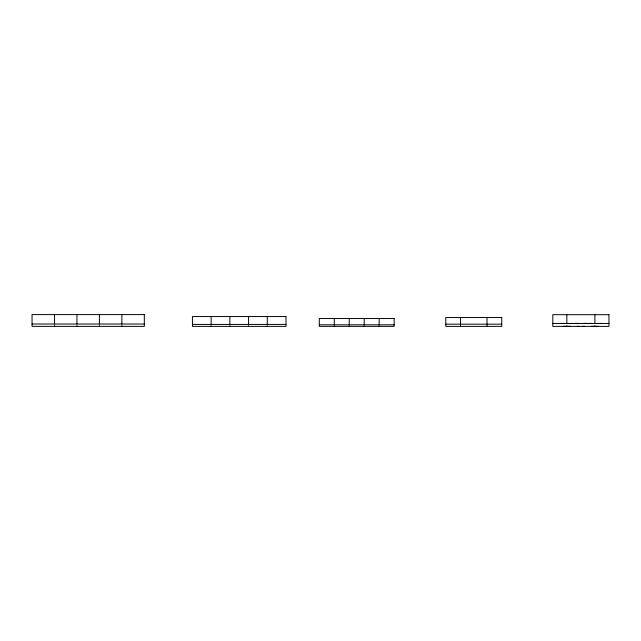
<?xml version="1.0" encoding="UTF-8"?>
<svg xmlns="http://www.w3.org/2000/svg" width="641" height="641" viewBox="0 0 641 641"><rect width="100%" height="100%" fill="white"/><g stroke="black" fill="none" stroke-linecap="round" stroke-linejoin="round"><path stroke-width="0.96" d="M561.78 323.457L561.003 323.457L563.92 323.457M571.908 323.457L572.693 323.457L566.844 323.465L566.844 314.683M565.09 326.381L563.343 326.397L570.354 326.381L568.599 326.373M552.814 323.457L608.95 323.457M32.05 324.025L144.321 324.025M445.783 324.17L501.767 324.17M192.436 324.418L285.99 324.418M319.29 324.811L394.143 324.811M593.165 326.397L591.411 326.381L598.422 326.381L596.667 326.381M563.343 326.381L563.808 326.381M569.889 326.405L570.354 326.405M594.912 314.683L594.912 323.457M594.912 325.596L594.912 326.381M566.844 325.596L566.844 326.381M487.032 317.535L487.032 326.381M460.51 317.535L460.51 326.381M379.168 318.521L379.168 324.811M379.168 325.852L379.168 326.381M364.2 318.521L364.2 324.811M364.2 325.852L364.2 326.381M349.233 318.521L349.233 324.811M349.233 325.852L349.233 326.381M334.265 318.521L334.265 324.811M334.265 325.852L334.265 326.381M267.281 316.558L267.281 324.418M267.281 325.724L267.281 326.381M248.572 316.558L248.572 324.418M248.572 325.724L248.572 326.381M229.855 316.558L229.855 324.418M229.855 325.724L229.855 326.381M211.145 316.558L211.145 324.418M211.145 325.724L211.145 326.381M121.87 314.595L121.87 324.025M121.87 325.588L121.87 326.381M99.411 314.595L99.411 324.025M99.411 325.588L99.411 326.381M76.96 314.595L76.96 324.025M76.96 325.588L76.96 326.381M54.501 314.595L54.501 324.025M54.501 325.588L54.501 326.381M575.818 323.433L575.033 323.433L577.958 323.433L575.818 323.433M586.731 323.433L583.807 323.433L586.731 323.433M589.848 323.449L589.071 323.449L591.996 323.449L589.848 323.449M600.761 323.449L597.837 323.449L600.761 323.449M577.845 326.381L577.373 326.381L579.127 326.381L577.845 326.381M584.392 326.381L582.637 326.381L584.392 326.381M144.321 314.595L32.05 314.595L32.05 326.381L144.321 326.381L144.321 314.595M608.95 314.683L552.814 314.683L552.814 326.381L608.95 326.381L608.95 314.683M285.99 316.558L192.436 316.558L192.436 326.381L285.99 326.381L285.99 316.558M501.767 317.535L445.783 317.535L445.783 326.381L501.767 326.381L501.767 317.535M394.143 318.521L319.29 318.521L319.29 326.381L394.143 326.381L394.143 318.521"/></g></svg>
